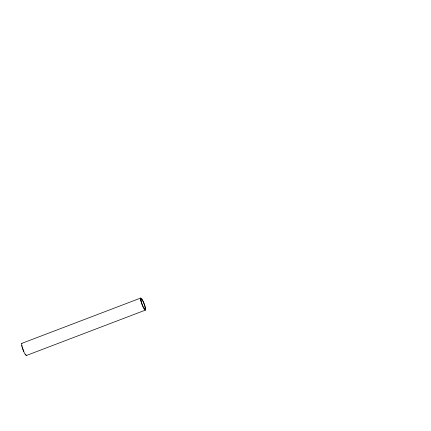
<?xml version="1.0" encoding="UTF-8"?>
<svg xmlns="http://www.w3.org/2000/svg" width="431" height="431" viewBox="0 0 431 431"><rect width="100%" height="100%" fill="white"/><g stroke="black" fill="none" stroke-linecap="round" stroke-linejoin="round"><path stroke-width="0.65" d="M21.706 343.41L140.695 298.042M26.474 355.462L145.462 310.099M26.63 355.042A6.497 1.153 69.1 0 1 23.177 350.274A6.497 1.153 69.1 0 1 22.024 343.399M25.828 354.519A5.468 0.97 69.1 0 1 25.445 354.18M23.867 351.427A5.468 0.97 69.1 0 1 22.423 347.51M22.126 346.346A5.468 0.97 69.1 0 1 21.965 345.393M140.748 300.402A6.497 1.153 69.1 0 0 145.145 310.11A6.497 1.153 69.1 0 0 143.34 301.705A6.497 1.153 69.1 0 0 140.748 300.402M141.12 300.978A5.468 0.97 69.1 0 0 144.821 309.151A5.468 0.97 69.1 0 0 143.302 302.077A5.468 0.97 69.1 0 0 141.12 300.978"/></g></svg>
